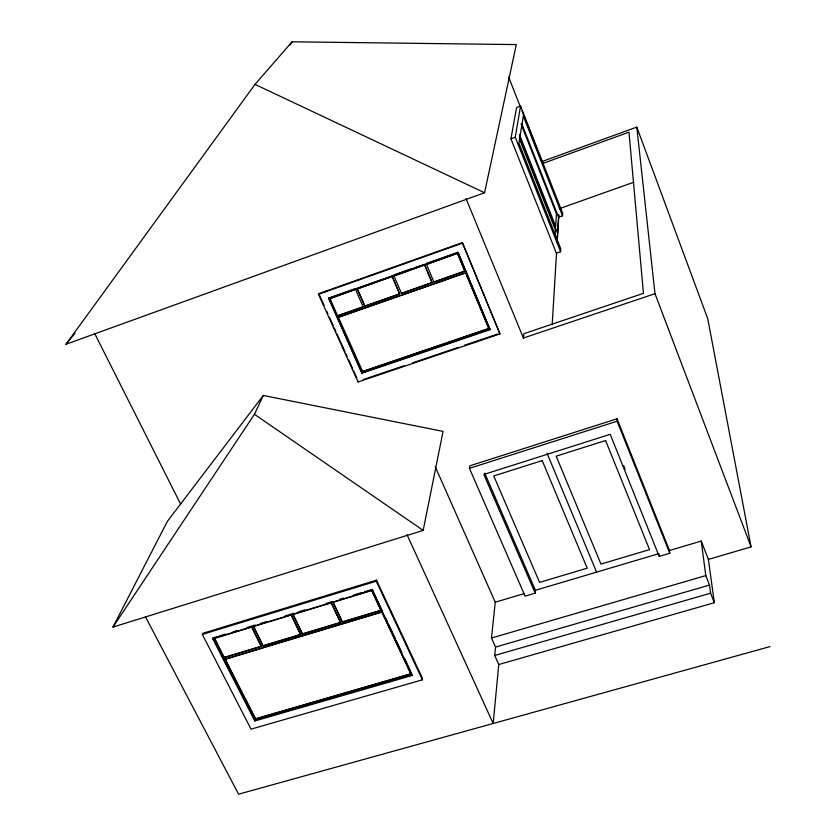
<?xml version="1.0" encoding="UTF-8"?>
<svg xmlns="http://www.w3.org/2000/svg" width="836" height="836" viewBox="0 0 836 836"><rect width="100%" height="100%" fill="white"/><g stroke="black" fill="none" stroke-linecap="round" stroke-linejoin="round"><path stroke-width="1.25" d="M562.523 215.824L562.659 213.253L520.577 106.036L516.575 107.541L510.932 138.807L556.368 253.193L560.601 251.72L560.757 248.783L518.947 143.155L523.305 115.974L562.523 215.824L558.563 217.224L521.654 123.477M535.228 593.152L483.835 474.451L610.217 434.323L659.196 556.41L669.751 553.286L669.49 550.496L617.02 418.784L469.842 465.819L469.445 468.348L525.102 596.152L535.228 593.152L535.395 590.3L484.702 473.103M557.142 240.528L558.72 214.653M552.178 324.755L556.536 253.047M557.163 242.618L558.824 215.239M555.041 235.867L555.428 229.9L519.396 138.766M435.18 466.634L495.246 602.213L491.484 638.025L495.529 647.064L494.693 655.476L498.758 664.536L493.177 723.485L407.09 534.768M521.946 110.906L541.853 161.609L636.802 127.082L654.985 293.687L523.42 338.026L523.869 333.7L643.448 293.331L628.975 132.161L542.825 163.459M499.959 333.909L462.371 242.628L318.788 293.655L318.474 294.324L358.069 381.989L499.959 333.909L462.371 242.628M492.832 336.323L492.937 335.602L464.534 345.226M361.988 373.201L328.632 298.065L361.988 373.201L490.042 329.656L458.003 252.253L426.37 263.455M488.893 328.59L465.631 272.714L488.893 328.59L362.667 371.539L338.434 317.283L400.162 295.651M560.601 251.72L515.237 137.219L520.577 106.036M422.399 679.825L422.598 678.665L376.503 580.153L202.782 633.312L202.333 634.419L251.03 729.159L422.399 679.825L376.252 581.219L376.503 580.153M412.043 675.509L412.211 674.652L255.095 720.078L254.802 720.966L412.043 675.509L372.145 589.39L375.991 597.573M262.985 647.837L224.978 659.27L255.565 719.054L410.967 673.816L381.843 611.858L264.312 647.189M423.173 530.4L443.07 431.386L263.298 395.459L167.346 521.403L112.975 627.084L423.173 530.4L254.447 414.301L263.298 395.459M484.577 192.74L516.293 44.59L292.098 41.8L255.001 84.384L65.992 344.275L484.577 192.74L255.001 84.384M426.454 264.26L433.905 282.035L464.879 271.167L457.501 253.277L426.412 264.427L457.501 253.277M410.915 674.109L381.843 611.858M380.997 610.479L371.686 590.247L380.997 610.479L342.405 622.088L332.979 602.035L342.405 622.088M490.042 329.656L458.003 252.253M433.905 282.035L464.91 271M393.955 275.765L401.479 293.405L432.128 282.652L424.678 264.897L393.892 275.932L424.678 264.897M340.576 622.642L331.15 602.589L340.576 622.642L302.486 634.106L292.945 614.23L302.486 634.106M425.012 264.375L414.322 267.719M300.678 634.649L291.137 614.784L300.678 634.649L263.068 645.967L253.433 626.268L263.068 645.967M401.479 293.405L432.17 282.484M401.322 295.401L464.398 273.142M399.712 294.021L392.188 276.392L357.223 288.911L364.893 306.237L399.712 294.021L392.188 276.392M255.565 719.054L225.083 658.987M358.069 381.989L358.33 381.237M362.667 371.539L488.914 328.412M392.481 275.89L355.781 288.88M261.292 646.5L251.646 626.812L261.292 646.5L224.163 657.671L214.424 638.15L224.163 657.671M364.893 306.237L357.285 288.744M363.148 306.843L337.608 315.799L363.148 306.843L355.54 289.36L329.875 298.598L354.328 289.799M254.802 720.966L212.689 638.714L213.023 637.889L216.754 636.75M338.434 317.283L465.589 272.881M325.392 291.868L325.695 291.2M289.977 45.081L292.098 41.8M112.975 627.084L254.447 414.301M65.992 344.275L75.01 333.188M510.932 138.807L515.237 137.219M559.221 208.718L633.772 182.238M318.474 294.324L462.224 243.255M329.823 297.647L354.788 288.807M393.85 274.971L411.908 268.575M328.412 298.567L457.888 252.733M357.223 288.911L392.136 276.559M364.956 306.06L399.765 293.854M362.187 372.637L490.126 329.112M363.273 379.554L404.028 365.74M412.67 362.814L458.358 347.327M494.128 335.194L497.692 333.992M469.445 468.348L617.114 421.208L617.02 418.784M202.333 634.419L376.252 581.219M219.241 635.997L225.448 634.106M232.91 631.828L236.64 630.689M246.589 627.658L255.293 625.004M260.257 623.489L266.475 621.597M285.128 615.913L293.833 613.269M298.797 611.743L305.015 609.852M326.155 603.414L332.373 601.523M339.824 599.245L343.554 598.106M353.503 595.075L362.207 592.431M364.695 591.669L370.902 589.777M212.689 638.714L371.957 590.206M214.319 638.422L251.552 627.084M253.339 626.54L291.053 615.056M292.861 614.502L331.066 602.86M332.906 602.307L371.612 590.509M224.267 657.389L261.386 646.218M263.162 645.685L300.761 634.367M302.569 633.824L340.649 622.36M342.478 621.817L381.059 610.207M224.978 659.27L381.78 612.13M495.246 602.213L524.109 593.644M535.395 590.3L658.977 553.62L659.196 556.41M669.49 550.496L701.237 541.08L708.385 559.399L714.341 602.704L498.758 664.536M708.385 559.399L751.073 546.869L707.726 318.683L636.802 127.082M491.484 638.025L705.793 575.586L701.237 541.08M495.529 647.064L709.513 585.075L705.793 575.586M255.67 718.761L410.967 673.816M494.693 655.476L710.61 593.194L709.513 585.075M770.008 646.594L238.584 794.2L145.401 616.696M213.023 637.889L255.095 720.078M94.614 333.386L180.586 504.014M377.088 599.903L382.575 611.586M385.323 617.428L387.517 622.099M388.615 624.429L395.198 638.443M396.295 640.784L401.782 652.456M404.519 658.298L411.657 673.482M319.321 294.836L324.128 305.485M326.803 311.4L327.869 313.772M329.478 317.325L333.219 325.612M334.285 327.973L335.884 331.526M336.95 333.888L344.975 351.642M346.041 354.015L347.107 356.376M348.706 359.929L352.447 368.216M353.524 370.578L356.732 377.684M329.948 298.421L337.608 315.799M424.625 265.054L432.128 282.652M457.459 253.433L464.879 271.167M547.047 453.279L596.59 572.137M466.028 198.592L523.42 338.026M623.687 465.61L625.129 469.226M617.114 421.208L669.751 553.286M521.1 124.125L556.473 213.922L555.668 226.263L519.417 134.512M519.428 136.696L557.581 233.223M508.675 77.1L520.995 108.492M710.61 593.194L714.341 602.704M654.985 293.687L751.073 546.869M542.198 460.605L493.742 475.956L539.586 582.368L587.227 568.177L542.198 460.605M605.598 440.52L556.18 456.174L600.969 564.081L649.53 549.618L605.598 440.52"/></g></svg>
